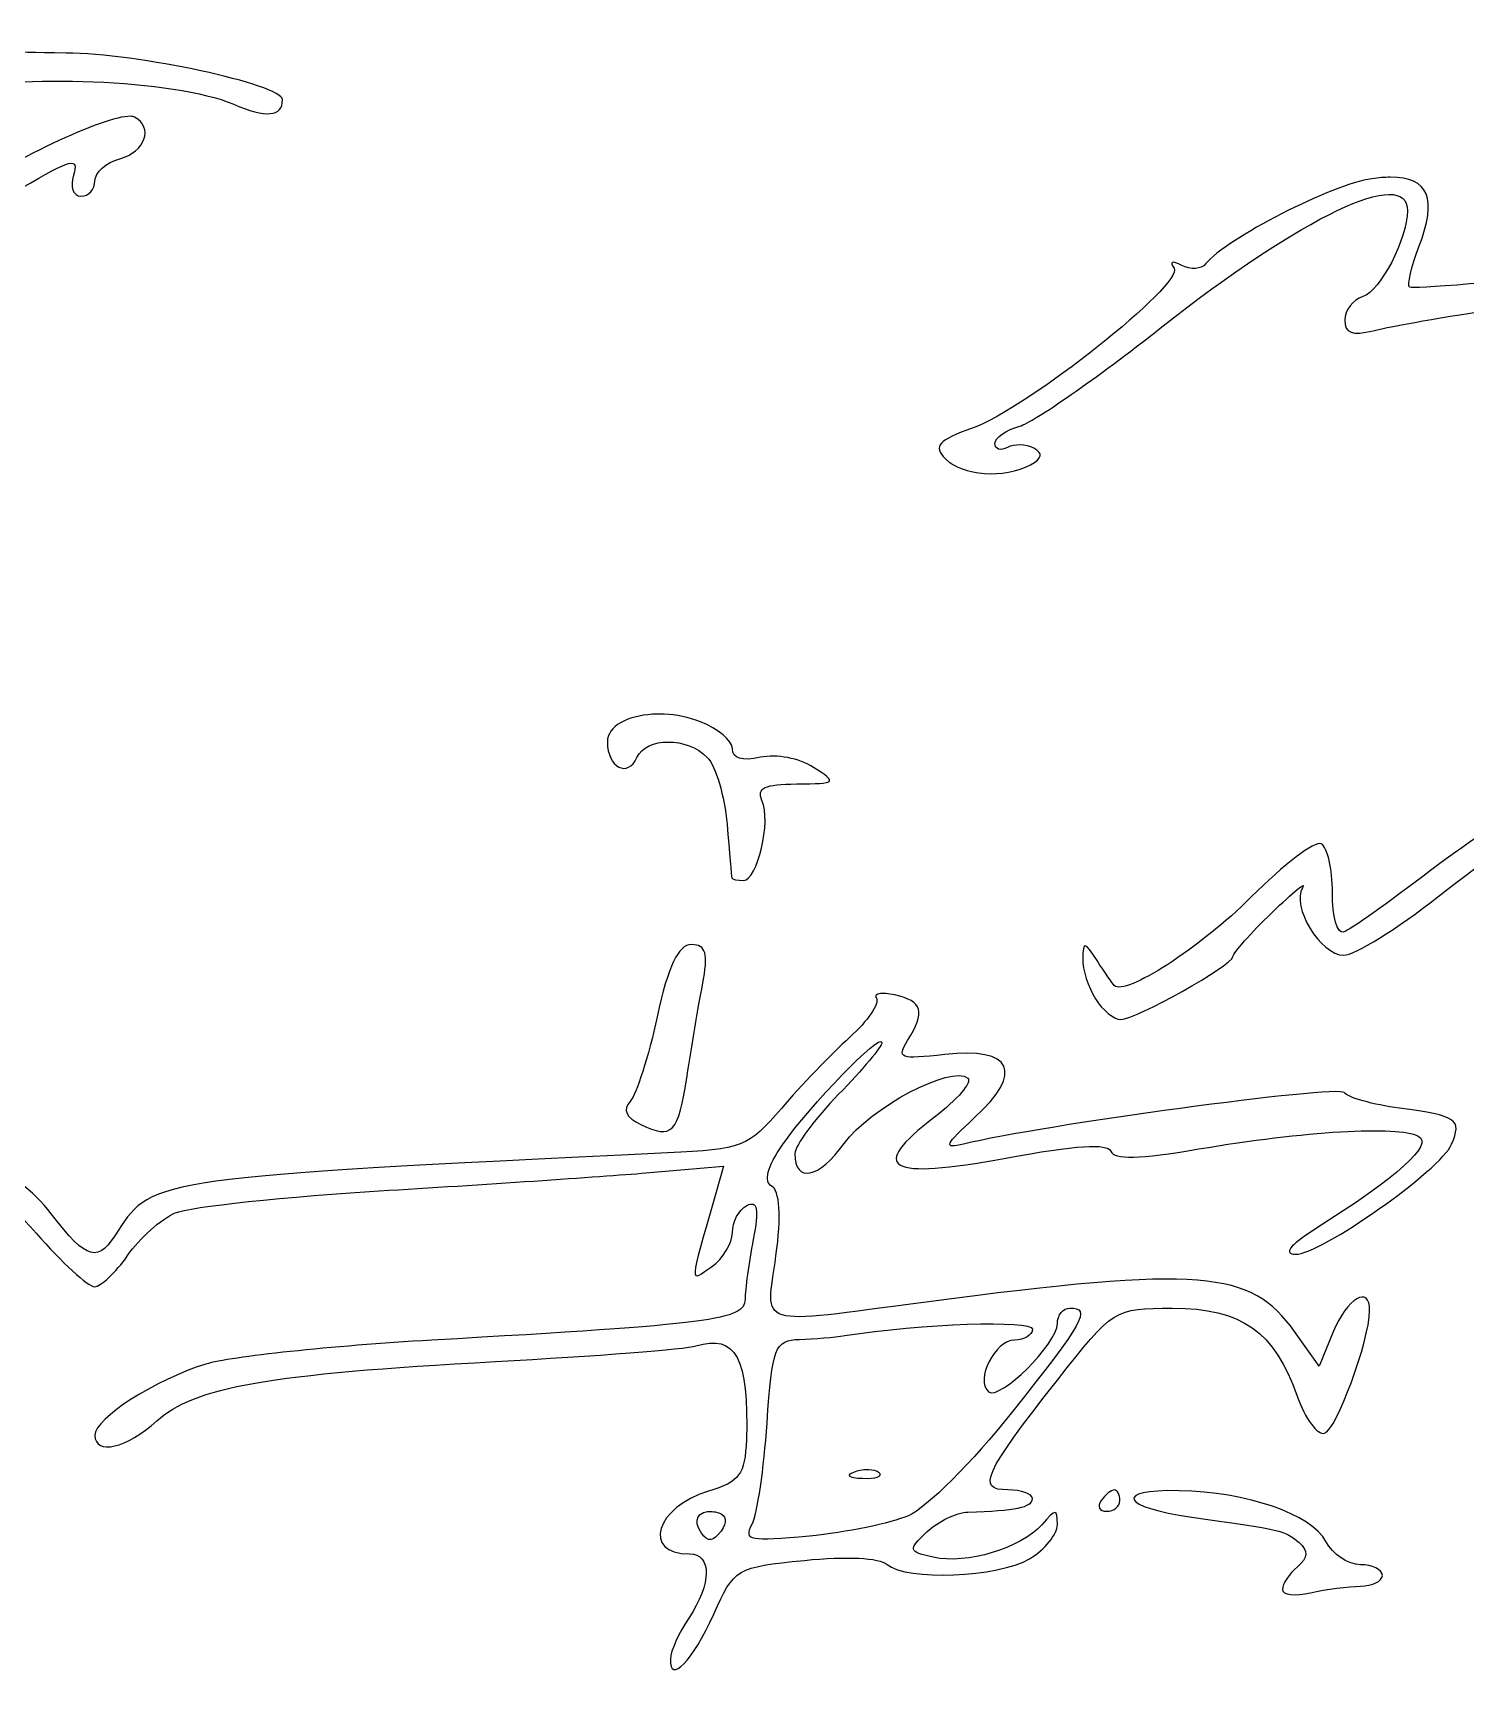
# Model space of a CAD drawing. Extents: x 26 to 243, y 4 to 296.
# Drawn here: x 162.29 to 193.99, y 3.69 to 40.23 of the extents above; entities that cross this region are included whole.
import ezdxf

# ---------------------------------------------------------------- set-up
doc = ezdxf.new("R2010")
doc.units = 0
doc.layers.add('Layer_1', color=7, linetype='CONTINUOUS')

msp = doc.modelspace()

# ---------------------------------------------------------------- linework, layer by layer
at = {"layer": 'Layer_1', "color": 7}
for points in [[(164.447361, 38.383325), (164.447361, 38.383325)], [(192.312397, 37.035604), (192.312397, 37.035604)], [(176.252739, 25.158016), (176.252739, 25.158016)], [(177.748187, 21.54039), (177.748187, 21.53984)], [(176.854115, 20.062031), (176.854115, 20.062031)], [(181.035633, 18.981648), (181.035633, 18.981648)], [(175.933585, 15.019524), (177.562978, 15.160071), (177.384936, 14.537207)], [(185.225422, 12.022014), (185.225422, 12.022014)], [(191.051767, 11.496149), (190.740882, 10.734375), (190.195177, 11.502217)], [(180.778768, 8.445722), (180.778768, 8.445722)], [(186.209342, 8.001984), (186.209342, 8.001984)], [(187.644704, 7.983809), (187.644704, 7.983809)], [(177.31438, 7.522997), (177.31438, 7.522997)]]:
    msp.add_lwpolyline(points, dxfattribs=at)
for points in [[(163.020265, 39.782859), (161.591797, 39.78602), (161.4276, 39.835417), (161.546867, 40.225485)], [(167.807019, 38.750984), (167.807019, 39.083848), (164.579797, 39.779303), (163.020265, 39.782859)], [(160.570113, 38.910838), (161.781524, 39.345437), (165.453354, 39.193122), (166.711754, 38.656177)], [(166.711754, 38.656177), (167.450584, 38.340952), (167.807019, 38.371982), (167.807019, 38.750984)], [(164.447361, 38.383325), (163.881765, 38.406185), (161.637274, 37.345741), (160.746502, 36.607309)], [(164.537209, 38.364032), (164.515337, 38.375603), (164.485066, 38.381801), (164.447361, 38.383325)], [(164.212544, 37.443502), (164.769255, 37.594635), (164.961587, 38.139685), (164.537209, 38.364032)], [(162.04241, 36.800786), (163.152983, 37.449516), (163.309275, 37.488486), (163.18563, 37.084109)], [(163.659673, 36.954575), (163.659673, 37.140895), (163.908393, 37.360949), (164.212544, 37.443502)], [(187.225782, 33.699096), (190.374422, 36.182085), (192.69053, 37.282526), (192.69053, 36.295871)], [(163.18563, 37.084109), (163.106075, 36.823912), (163.17939, 36.615578), (163.350993, 36.615578)], [(163.350993, 36.615578), (163.520778, 36.615578), (163.659673, 36.768255), (163.659673, 36.954575)], [(191.905599, 37.00308), (191.024868, 36.880822), (188.676892, 35.678256), (188.228441, 35.11958)], [(192.312397, 37.035604), (192.190347, 37.034475), (192.054943, 37.023804), (191.905599, 37.00308)], [(192.946844, 35.499367), (193.356772, 36.561767), (193.166746, 37.042958), (192.312397, 37.035604)], [(192.69053, 36.295871), (192.69053, 35.673227), (192.093051, 34.523191), (191.703302, 34.395282)], [(192.738485, 34.603641), (192.681787, 34.652141), (192.775479, 35.055284), (192.946844, 35.499367)], [(187.702032, 35.084853), (187.486922, 35.198552), (187.420707, 35.174117), (187.530605, 35.022013)], [(188.228441, 35.11958), (188.131385, 34.998668), (187.894592, 34.983072), (187.702032, 35.084853)], [(187.530605, 35.022013), (187.769816, 34.690947), (184.276944, 31.918015), (183.083398, 31.491481)], [(191.930404, 33.641218), (192.822085, 33.863107), (196.301546, 34.394627), (199.118801, 34.739791)], [(197.120645, 34.971303), (194.767141, 34.720636), (192.795184, 34.555138), (192.738485, 34.603641)], [(191.703302, 34.395282), (191.485822, 34.323888), (191.308081, 34.090381), (191.308081, 33.876038)], [(184.115273, 31.530066), (184.417194, 31.612032), (185.816957, 32.5881), (187.225782, 33.699096)], [(191.308081, 33.876038), (191.308081, 33.583659), (191.463721, 33.525109), (191.930404, 33.641218)], [(183.083398, 31.491481), (182.30342, 31.212744), (182.196551, 31.094149), (182.471548, 30.81073)], [(183.566813, 31.146419), (183.566813, 31.275395), (183.813323, 31.448103), (184.115273, 31.530066)], [(183.842973, 31.058225), (183.690884, 30.977848), (183.566813, 31.017443), (183.566813, 31.146419)], [(184.425607, 31.04279), (184.25729, 31.131755), (183.995035, 31.138601), (183.842973, 31.058225)], [(182.471548, 30.81073), (182.840751, 30.430238), (183.777317, 30.364198), (184.356155, 30.677885)], [(184.356155, 30.677885), (184.617634, 30.819606), (184.63891, 30.930039), (184.425607, 31.04279)], [(175.995322, 25.156362), (175.437665, 25.122877), (174.995417, 24.894878), (174.995417, 24.543412)], [(176.252739, 25.158016), (176.165016, 25.162007), (176.078969, 25.161386), (175.995322, 25.156362)], [(177.053105, 24.990997), (176.792676, 25.092484), (176.515909, 25.146047), (176.252739, 25.158016)], [(177.760314, 24.394032), (177.760314, 24.570729), (177.441979, 24.839438), (177.053105, 24.990997)], [(174.995417, 24.543412), (174.995417, 23.980667), (175.444633, 23.745847), (175.649159, 24.201658)], [(175.649159, 24.201658), (175.853093, 24.656533), (176.763841, 24.657563), (177.204136, 24.203862)], [(177.204136, 24.203862), (177.391701, 24.010566), (177.588316, 23.345102), (177.6407, 22.725503)], [(178.382634, 24.206067), (177.966299, 24.116867), (177.760314, 24.179032), (177.760314, 24.394032)], [(179.557274, 23.981722), (179.242963, 24.185112), (178.736202, 24.281832), (178.382634, 24.206067)], [(179.182449, 23.616267), (180.0708, 23.623464), (180.086525, 23.639297), (179.557274, 23.981722)], [(178.414604, 23.251913), (178.291555, 23.526179), (178.469979, 23.610595), (179.182449, 23.616267)], [(178.002297, 21.480858), (178.317059, 21.480858), (178.62184, 22.79), (178.414604, 23.251913)], [(195.32589, 23.043554), (195.083913, 23.013189), (194.129841, 22.409609), (193.205365, 21.702448)], [(177.6407, 22.725503), (177.693108, 22.105913), (177.741413, 21.572905), (177.748187, 21.54039)], [(190.78608, 22.292247), (190.651122, 22.363593), (189.954778, 21.834912), (189.238269, 21.117607)], [(191.031924, 21.210763), (191.031924, 21.734184), (190.921039, 22.220901), (190.78608, 22.292247)], [(193.36687, 21.120915), (195.022865, 22.421801), (195.503665, 22.62913), (194.877752, 21.7719)], [(193.205365, 21.702448), (192.28089, 20.995312), (191.41381, 20.381538), (191.278315, 20.338191)], [(177.748187, 21.53984), (177.75496, 21.507333), (177.869232, 21.480858), (178.002297, 21.480858)], [(189.69688, 20.771445), (190.16695, 21.226663), (190.471236, 21.474392), (190.37322, 21.321558)], [(190.37322, 21.321558), (190.110923, 20.91257), (190.77316, 19.825506), (191.283277, 19.827764)], [(191.278315, 20.338191), (191.142792, 20.294822), (191.031924, 20.687368), (191.031924, 21.210763)], [(189.238269, 21.117607), (188.120584, 19.998619), (186.43935, 18.911513), (186.208238, 19.158037)], [(191.283277, 19.827764), (191.524972, 19.828893), (192.462573, 20.410536), (193.36687, 21.120915)], [(188.830921, 19.797998), (188.837102, 19.878259), (189.226811, 20.316226), (189.69688, 20.771445)], [(185.827899, 19.7076), (185.547341, 20.137209), (185.518019, 20.141169), (185.510399, 19.751146)], [(176.854115, 20.062031), (176.561733, 20.062031), (176.339497, 19.593923), (176.096193, 18.465712)], [(177.099406, 19.175125), (177.231232, 19.868926), (177.177768, 20.062031), (176.854115, 20.062031)], [(185.510399, 19.751146), (185.50577, 19.514977), (185.630789, 19.115805), (185.788213, 18.86424)], [(186.347145, 18.406733), (186.687025, 18.406733), (188.815681, 19.599048), (188.830921, 19.797998)], [(186.208238, 19.158037), (186.168755, 19.20013), (185.997768, 19.447475), (185.827899, 19.7076)], [(176.757101, 17.160434), (176.852775, 17.780947), (177.006752, 18.687392), (177.099406, 19.175125)], [(180.944131, 18.874163), (181.022871, 18.765217), (180.757088, 18.375962), (180.353231, 18.009305)], [(181.035633, 18.981648), (180.938825, 18.972713), (180.899858, 18.93542), (180.944131, 18.874163)], [(181.150839, 18.981097), (181.106682, 18.984648), (181.067905, 18.984628), (181.035633, 18.981648)], [(181.354236, 18.948577), (181.278155, 18.965595), (181.20971, 18.976373), (181.150839, 18.981097)], [(181.635908, 17.941506), (182.03613, 18.581107), (181.971908, 18.810426), (181.354236, 18.948577)], [(185.788213, 18.86424), (185.945636, 18.612651), (186.197144, 18.406733), (186.347145, 18.406733)], [(176.096193, 18.465712), (175.906879, 17.587803), (175.636933, 16.745313), (175.496471, 16.593224)], [(180.353231, 18.009305), (179.949371, 17.642639), (179.270285, 16.936829), (178.844552, 16.440541)], [(178.868807, 15.634656), (179.472, 16.505565), (181.050119, 18.130149), (181.067052, 17.897409)], [(182.460525, 17.632817), (181.462333, 17.518292), (181.38843, 17.545978), (181.635908, 17.941506)], [(181.067052, 17.897409), (181.073233, 17.812184), (180.642909, 17.296296), (180.110694, 16.751437)], [(183.118675, 16.236608), (184.219568, 17.236775), (183.952238, 17.80394), (182.460525, 17.632817)], [(180.229758, 15.660564), (180.805207, 16.456939), (182.610715, 17.411301), (182.966541, 17.106953)], [(175.734596, 16.080595), (176.430895, 15.747347), (176.560223, 15.88383), (176.757101, 17.160434)], [(182.966541, 17.106953), (183.068141, 17.020085), (182.736933, 16.632199), (182.230118, 16.244877)], [(191.290993, 16.788917), (191.159336, 16.959238), (184.566523, 16.06671), (182.875592, 15.649557)], [(175.496471, 16.593224), (175.327335, 16.410118), (175.407924, 16.236975), (175.734596, 16.080595)], [(180.110694, 16.751437), (179.578452, 16.206579), (179.14276, 15.617412), (179.14276, 15.442293)], [(192.517449, 16.443307), (191.928366, 16.522866), (191.376421, 16.67837), (191.290993, 16.788917)], [(193.668938, 15.646255), (193.898836, 16.203305), (193.802378, 16.269741), (192.517449, 16.443307)], [(178.844552, 16.440541), (178.109194, 15.583263), (177.983216, 15.533564), (176.325499, 15.454429)], [(182.230118, 16.244877), (180.7434, 15.108707), (181.187513, 14.853634), (183.806592, 15.339762)], [(182.875592, 15.649557), (182.416388, 15.536245), (182.457457, 15.635898), (183.118675, 16.236608)], [(162.691741, 14.108342), (161.895821, 15.137013), (160.483513, 15.805541), (159.106636, 15.805541)], [(188.069141, 15.541523), (190.409751, 15.939428), (192.484818, 16.06084), (192.929205, 15.825946)], [(192.929205, 15.825946), (193.281277, 15.639821), (192.511655, 14.947896), (190.614102, 13.743993)], [(176.325499, 15.454429), (165.152465, 14.920972), (164.894401, 14.884537), (164.182778, 13.747323)], [(178.627374, 14.721865), (178.444127, 14.818751), (178.530874, 15.14675), (178.868807, 15.634656)], [(179.14276, 15.442293), (179.14276, 14.780228), (179.67014, 14.886146), (180.229758, 15.660564)], [(183.806592, 15.339762), (185.364148, 15.62887), (186.060215, 15.673998), (186.131618, 15.490807)], [(186.131618, 15.490807), (186.204826, 15.30296), (186.750712, 15.317353), (188.069141, 15.541523)], [(190.216124, 13.212089), (190.769449, 13.202493), (193.436274, 15.082403), (193.668938, 15.646255)], [(160.42349, 15.079609), (161.025894, 14.937341), (161.666092, 14.474186), (162.358807, 13.680606)], [(170.1574, 14.628139), (172.438376, 14.765976), (175.03753, 14.941998), (175.933585, 15.019524)], [(165.434589, 14.127109), (165.750988, 14.264749), (167.876395, 14.490329), (170.1574, 14.628139)], [(178.724388, 13.177911), (178.843655, 14.056751), (178.807968, 14.626389), (178.627374, 14.721865)], [(177.384936, 14.537207), (176.797606, 12.476335), (176.803931, 12.587982), (177.300049, 12.937571)], [(177.760314, 13.692177), (177.760314, 13.928679), (177.904194, 14.198427), (178.080018, 14.291363)], [(178.080018, 14.291363), (178.31161, 14.413791), (178.350359, 14.205934), (178.221129, 13.536757)], [(164.182778, 13.747323), (163.719058, 13.006207), (163.503895, 13.058673), (162.691741, 14.108342)], [(164.382317, 13.185616), (164.644756, 13.565628), (165.118186, 13.989413), (165.434589, 14.127109)], [(162.358807, 13.680606), (162.928133, 13.028362), (163.508684, 12.494962), (163.649203, 12.494934)], [(177.300049, 12.937571), (177.553372, 13.116077), (177.760314, 13.455646), (177.760314, 13.692177)], [(178.221129, 13.536757), (178.123029, 13.028813), (178.042601, 12.43482), (178.039779, 12.216578)], [(190.614102, 13.743993), (190.087194, 13.409672), (189.942933, 13.216886), (190.216124, 13.212089)], [(163.649203, 12.494934), (163.789718, 12.494934), (164.119851, 12.805632), (164.382317, 13.185616)], [(182.046011, 12.155957), (178.202963, 11.654109), (178.50496, 11.560863), (178.724388, 13.177911)], [(190.195177, 11.502217), (189.225547, 12.865915), (188.147458, 12.95267), (182.046011, 12.155957)], [(191.85599, 11.963029), (191.866433, 12.541557), (191.357329, 12.245901), (191.051767, 11.496149)], [(178.039779, 12.216578), (178.036279, 11.757402), (177.340745, 11.666216), (171.1099, 11.312027)], [(180.248498, 11.414559), (181.930175, 11.682021), (184.395841, 11.76601), (184.395841, 11.55567)], [(185.225422, 12.022014), (185.704438, 12.022014), (185.542468, 11.731156), (183.93668, 9.709118)], [(184.949262, 11.680243), (184.949262, 11.86809), (185.073358, 12.022014), (185.225422, 12.022014)], [(184.949262, 10.428982), (186.18929, 12.010499), (186.197683, 12.015607), (187.495877, 12.018712)], [(187.495877, 12.018712), (189.018099, 12.022353), (189.754118, 11.503515), (190.25526, 10.072903)], [(190.857186, 9.252708), (191.121911, 9.328146), (191.843855, 11.287051), (191.85599, 11.963029)], [(176.953333, 11.184153), (177.834036, 11.461775), (178.132548, 10.907913), (178.068992, 9.112698)], [(178.526502, 9.479813), (178.637839, 11.156354), (178.699109, 11.314144), (179.241427, 11.330767)], [(179.241427, 11.330767), (179.567479, 11.340645), (180.020406, 11.378265), (180.248498, 11.414559)], [(183.426806, 10.171567), (183.669009, 9.964981), (184.949262, 11.233541), (184.949262, 11.680243)], [(184.395841, 11.55567), (184.395841, 11.421981), (184.217917, 11.312592), (184.000069, 11.312592)], [(171.1099, 11.312027), (168.896854, 11.186213), (166.64936, 10.94861), (166.11534, 10.78399)], [(172.521011, 10.840208), (174.743087, 10.961197), (176.737659, 11.116165), (176.953333, 11.184153)], [(184.000069, 11.312592), (183.568269, 11.312592), (183.124574, 10.429434), (183.426806, 10.171567)], [(166.11534, 10.78399), (164.983911, 10.435191), (163.659673, 9.585928), (163.659673, 9.209161)], [(165.02724, 9.525561), (165.853418, 10.277711), (167.502902, 10.566961), (172.521011, 10.840208)], [(183.851793, 8.001984), (183.157639, 8.001984), (183.310764, 8.339437), (184.949262, 10.428982)], [(190.25526, 10.072903), (190.428996, 9.576925), (190.699765, 9.207807), (190.857186, 9.252708)], [(163.659673, 9.209161), (163.659673, 8.75944), (164.365175, 8.922791), (165.02724, 9.525561)], [(183.93668, 9.709118), (183.075732, 8.625018), (182.049366, 7.599197), (181.655751, 7.429835)], [(178.195221, 7.241875), (178.310622, 7.464774), (178.459559, 8.471828), (178.526502, 9.479813)], [(178.068992, 9.112698), (178.041704, 8.342542), (177.920994, 8.178966), (177.229493, 7.972774)], [(180.778768, 8.445722), (180.682717, 8.449109), (180.573189, 8.434151), (180.473395, 8.399974)], [(181.003112, 8.381234), (180.95718, 8.42052), (180.874817, 8.442335), (180.778768, 8.445722)], [(180.473395, 8.399974), (180.252838, 8.324508), (180.318311, 8.268487), (180.640411, 8.257198)], [(180.640411, 8.257198), (180.931862, 8.247038), (181.095004, 8.302664), (181.003112, 8.381234)], [(177.229493, 7.972774), (176.064903, 7.625528), (175.749368, 6.583168), (176.808915, 6.583168)], [(182.969848, 7.509196), (184.015594, 7.539394), (184.395841, 7.618275), (184.395841, 7.804654)], [(184.395841, 7.804654), (184.395841, 7.913028), (184.151033, 8.001984), (183.851793, 8.001984)], [(185.916646, 7.76551), (185.822666, 7.635462), (185.877429, 7.529036), (186.038465, 7.529036)], [(186.209342, 8.001984), (186.142286, 8.001984), (186.010626, 7.895586), (185.916646, 7.76551)], [(186.038465, 7.529036), (186.199501, 7.529036), (186.33116, 7.635462), (186.33116, 7.76551)], [(187.644704, 7.983809), (186.173226, 8.009491), (186.358665, 7.617626), (187.921415, 7.39896)], [(186.33116, 7.76551), (186.33116, 7.895586), (186.276395, 8.001984), (186.209342, 8.001984)], [(190.889709, 6.862089), (190.573225, 7.460005), (189.132551, 7.958155), (187.644704, 7.983809)], [(177.076255, 7.046182), (176.871094, 7.330126), (177.004125, 7.552404), (177.31438, 7.522997)], [(177.31438, 7.522997), (177.358703, 7.518763), (177.406619, 7.509422), (177.457695, 7.494323)], [(177.457695, 7.494323), (177.625053, 7.445131), (177.646415, 7.278197), (177.509509, 7.089729)], [(181.655751, 7.429835), (181.262136, 7.260473), (180.274982, 7.058007), (179.462464, 6.979493)], [(182.060342, 7.069889), (182.308585, 7.3045), (182.717767, 7.501858), (182.969848, 7.509196)], [(184.949262, 7.233041), (184.949262, 7.589178), (184.922168, 7.589121), (184.60365, 7.230304)], [(187.921415, 7.39896), (189.927083, 7.118375), (189.977728, 7.106013), (190.293845, 6.835616)], [(177.509509, 7.089729), (177.336704, 6.851844), (177.224902, 6.840442), (177.076255, 7.046182)], [(179.462464, 6.979493), (178.137405, 6.851421), (178.007064, 6.878316), (178.195221, 7.241875)], [(182.202557, 6.510411), (181.648949, 6.634222), (181.639464, 6.672125), (182.060342, 7.069889)], [(184.60365, 7.230304), (184.14041, 6.708531), (182.933964, 6.346807), (182.202557, 6.510411)], [(184.334658, 6.478436), (184.672619, 6.680902), (184.949262, 7.020472), (184.949262, 7.233041)], [(176.808915, 6.583168), (177.312568, 6.583168), (177.305462, 5.931207), (176.79293, 5.164324)], [(190.293845, 6.835616), (190.503734, 6.656123), (190.492978, 6.500703), (190.257464, 6.299281)], [(191.650386, 6.346694), (191.382331, 6.346694), (191.039823, 6.578512), (190.889709, 6.862089)], [(177.348004, 5.254748), (177.800237, 6.267531), (177.837013, 6.289121), (179.352773, 6.441493)], [(179.352773, 6.441493), (180.291415, 6.53584), (181.007659, 6.501239), (181.180605, 6.353298)], [(181.180605, 6.353298), (181.613731, 5.982853), (183.641887, 6.063428), (184.334658, 6.478436)], [(190.257464, 6.299281), (190.074982, 6.143184), (189.925633, 5.917999), (189.925633, 5.798788)], [(192.137659, 6.11022), (192.137659, 6.240297), (191.918469, 6.346694), (191.650386, 6.346694)], [(190.547955, 5.724366), (190.890093, 5.802796), (191.387586, 5.867622), (191.653693, 5.870444)], [(191.653693, 5.870444), (191.919829, 5.873267), (192.137659, 5.980172), (192.137659, 6.11022)], [(189.925633, 5.798788), (189.925633, 5.679577), (190.205789, 5.645937), (190.547955, 5.724366)], [(176.387785, 4.26364), (176.369497, 3.686214), (176.885329, 4.218541), (177.348004, 5.254748)], [(176.79293, 5.164324), (176.575762, 4.83943), (176.393424, 4.434103), (176.387785, 4.26364)]]:
    msp.add_open_spline(points, degree=3, dxfattribs=at)

doc.saveas('drawing.dxf')
